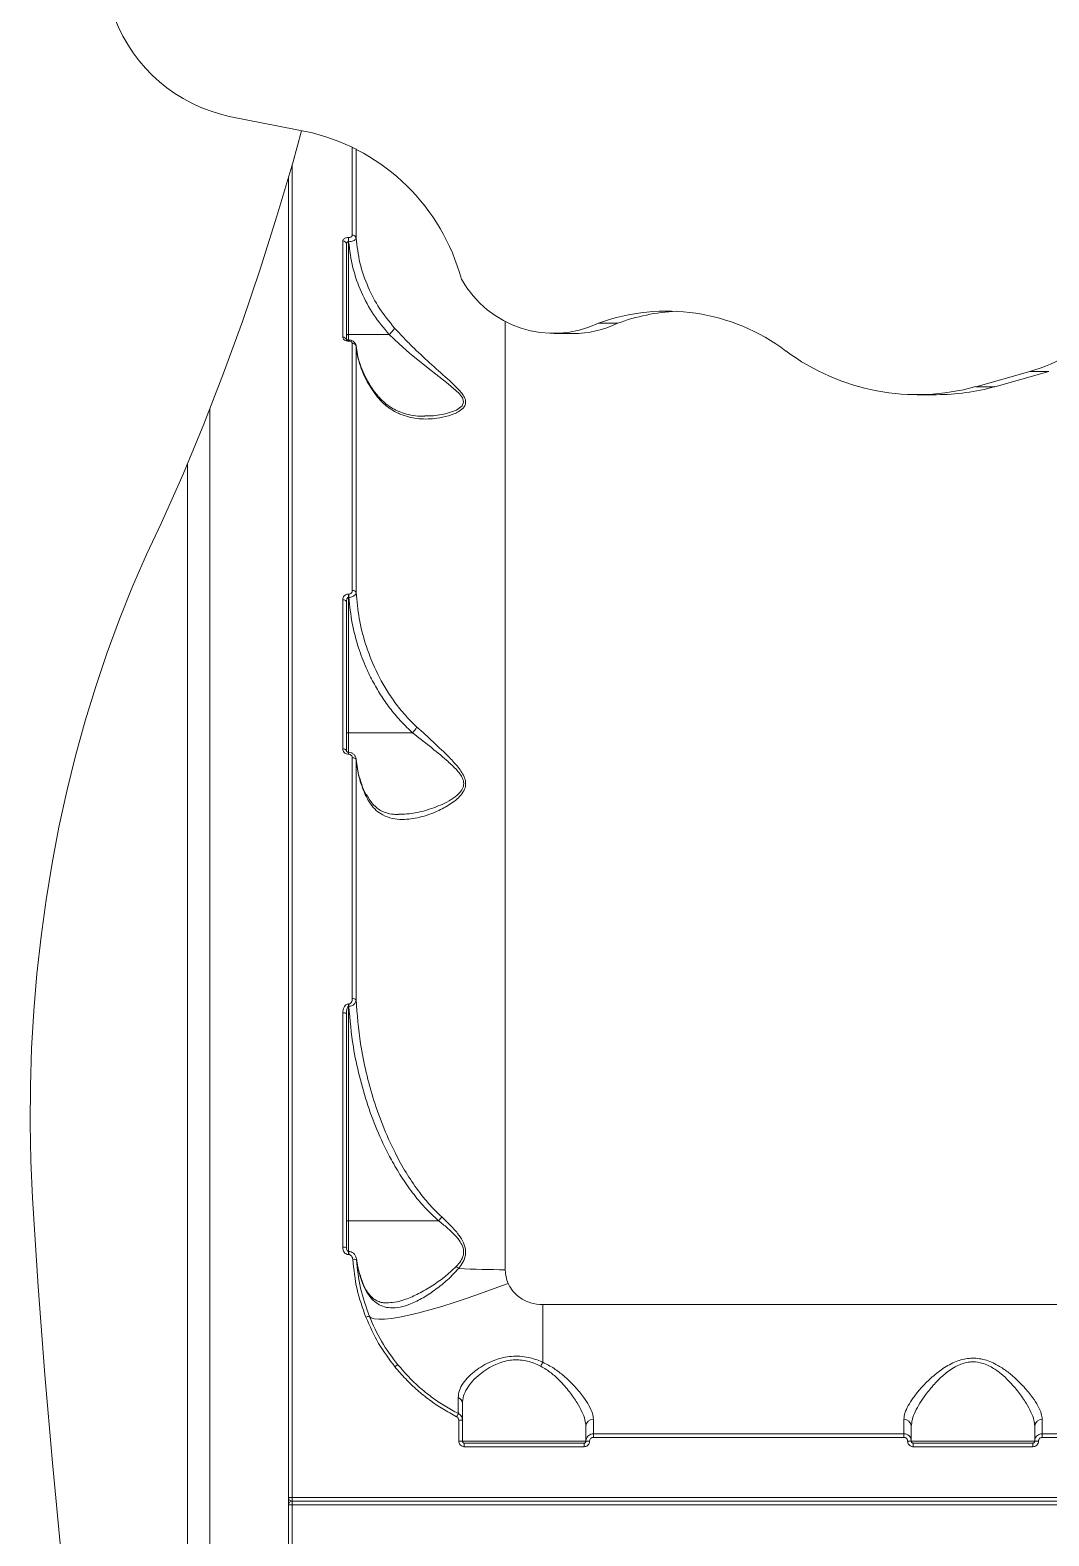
# Model space of a CAD drawing. Header units: millimetres. Extents: x -9848 to 7178, y -5300 to 6667.
# Drawn here: x -1786.2 to -1513.8, y 2068.5 to 2470.9 of the extents above; entities that cross this region are included whole.
import ezdxf

# ---------------------------------------------------------------- set-up
doc = ezdxf.new("R2010")
doc.units = ezdxf.units.MM
doc.layers.add('DIKOM_ОБЪЕКТ', color=7, linetype='Continuous')

msp = doc.modelspace()

# ---------------------------------------------------------------- linework, layer by layer
at = {"layer": 'DIKOM_ОБЪЕКТ', "color": 7, "linetype": 'Continuous', "lineweight": 15}
for p, q in [((-1710.69, 2443.43), (-1732.93, 2447.86)), ((-1700.02, 2416.1), (-1700.02, 2439.65)), ((-1699.02, 2439.16), (-1699.02, 2415.35)), ((-1716.08, 2435), (-1716.08, 2078.79)), ((-1717.08, 1764.86), (-1717.08, 2431.5)), ((-1702.58, 2388.83), (-1702.58, 2414.55)), ((-1701.08, 2415.49), (-1701, 2415.49)), ((-1701.08, 2414.36), (-1701.08, 2415.49)), ((-1701, 2414.36), (-1701, 2415.49)), ((-1701.58, 2413.75), (-1701.58, 2388.09)), ((-1701.08, 2414.36), (-1701.08, 2389.56)), ((-1701, 2414.36), (-1701.08, 2414.36)), ((-1659.13, 2393.05), (-1659.13, 2139.64)), ((-1634.21, 2392.56), (-1629.08, 2392.56)), ((-1690.19, 2389.56), (-1701.08, 2389.56)), ((-1701.08, 2389.56), (-1701.08, 2388.11)), ((-1701.02, 2388.08), (-1701.08, 2388.08)), ((-1701.08, 2388.08), (-1701.08, 2387.82)), ((-1701.02, 2387.82), (-1701.08, 2387.82)), ((-1701.02, 2388.08), (-1701.02, 2387.82)), ((-1700.02, 2321.16), (-1700.02, 2387.14)), ((-1699.02, 2386.46), (-1699.02, 2320.62)), ((-1646.19, 2389.82), (-1641.06, 2389.82)), ((-1518.93, 2379.67), (-1533.36, 2375.62)), ((-1513.8, 2379.67), (-1528.23, 2375.62)), ((-1518.93, 2379.67), (-1513.8, 2379.67)), ((-1533.36, 2375.62), (-1528.23, 2375.62)), ((-1548.99, 2373.48), (-1543.85, 2373.48)), ((-1738.08, 2369.77), (-1738.08, 1817.06)), ((-1744.08, 1844.98), (-1744.08, 2355.08)), ((-1702.58, 2278.81), (-1702.58, 2318.67)), ((-1701.58, 2318.1), (-1701.58, 2278.33)), ((-1701.08, 2320.2), (-1700.97, 2320.2)), ((-1701.08, 2319.3), (-1701.08, 2320.2)), ((-1701.08, 2319.3), (-1701.08, 2283.14)), ((-1700.97, 2319.3), (-1701.08, 2319.3)), ((-1700.97, 2319.3), (-1700.97, 2320.2)), ((-1683.92, 2283.14), (-1701.08, 2283.14)), ((-1701.08, 2283.14), (-1701.08, 2277.92)), ((-1701.04, 2277.92), (-1701.08, 2277.92)), ((-1701.08, 2277.92), (-1701.08, 2277.39)), ((-1701.04, 2277.92), (-1701.04, 2277.39)), ((-1701.04, 2277.39), (-1701.08, 2277.39)), ((-1700.02, 2212.1), (-1700.02, 2276.42)), ((-1699.02, 2275.98), (-1699.02, 2211.8)), ((-1698.95, 2275.69), (-1698.99, 2276.12)), ((-1701.08, 2210.64), (-1700.96, 2210.64)), ((-1701.08, 2209.99), (-1701.08, 2210.64)), ((-1701.08, 2209.99), (-1701.08, 2152.71)), ((-1700.96, 2209.99), (-1701.08, 2209.99)), ((-1700.96, 2209.99), (-1700.96, 2210.64)), ((-1702.58, 2145.63), (-1702.58, 2208.3)), ((-1701.58, 2207.99), (-1701.58, 2145.47)), ((-1676.96, 2152.71), (-1701.08, 2152.71)), ((-1701.08, 2152.71), (-1701.08, 2144.52)), ((-1700.98, 2144.54), (-1701.08, 2144.54)), ((-1701.08, 2144.54), (-1701.08, 2143.69)), ((-1700.98, 2143.69), (-1701.08, 2143.69)), ((-1700.98, 2144.54), (-1700.98, 2143.69)), ((-1697.18, 2135.94), (-1697.19, 2135.96)), ((-1649.08, 2130.29), (-1299.08, 2130.29)), ((-1649.08, 2114.88), (-1649.08, 2130.29)), ((-1671.58, 2093.83), (-1671.58, 2099.45)), ((-1670.58, 2099.4), (-1670.58, 2093.79)), ((-1637.58, 2093.79), (-1637.58, 2097.84)), ((-1635.58, 2099.65), (-1635.58, 2095.79)), ((-1552.58, 2095.79), (-1552.58, 2099.65)), ((-1550.58, 2097.84), (-1550.58, 2093.79)), ((-1517.58, 2093.79), (-1517.58, 2097.84)), ((-1515.58, 2099.65), (-1515.58, 2095.79)), ((-1670.58, 2093.79), (-1637.58, 2093.79)), ((-1670.08, 2093.29), (-1670.08, 2092.32)), ((-1670.08, 2093.29), (-1638.08, 2093.29)), ((-1638.08, 2093.29), (-1638.08, 2092.32)), ((-1635.58, 2095.79), (-1635.58, 2094.83)), ((-1635.58, 2095.79), (-1552.58, 2095.79)), ((-1552.58, 2094.83), (-1635.58, 2094.83)), ((-1552.58, 2095.79), (-1552.58, 2094.83)), ((-1550.58, 2093.79), (-1517.58, 2093.79)), ((-1550.08, 2093.29), (-1550.08, 2092.32)), ((-1550.08, 2093.29), (-1518.08, 2093.29)), ((-1518.08, 2093.29), (-1518.08, 2092.32)), ((-1515.58, 2095.79), (-1515.58, 2094.83)), ((-1515.58, 2095.79), (-1432.58, 2095.79)), ((-1432.58, 2094.83), (-1515.58, 2094.83)), ((-1638.08, 2092.32), (-1670.08, 2092.32)), ((-1518.08, 2092.32), (-1550.08, 2092.32)), ((-1716.08, 2078.79), (-1232.08, 2078.79)), ((-1716.08, 2077.79), (-1716.08, 2078.79)), ((-1232.08, 2077.79), (-1716.08, 2077.79)), ((-1716.08, 2076.79), (-1716.08, 2077.79)), ((-1232.08, 2076.79), (-1716.08, 2076.79)), ((-1716.08, 2076.79), (-1716.08, 1765.58))]:
    msp.add_line(p, q, dxfattribs=at)
at = {"layer": 'DIKOM_ОБЪЕКТ', "color": 7, "linetype": 'Continuous', "lineweight": 15, "flags": 128}
for points in [[(-1713.58, 2444.01), (-1715.94, 2435.48), (-1720.16, 2421.15), (-1724.65, 2406.99), (-1729.41, 2393.01), (-1734.44, 2379.22), (-1739.73, 2365.62), (-1745.28, 2352.24), (-1751.1, 2339.07)], [(-1701.58, 2389.4), (-1701.57, 2389.43), (-1701.54, 2389.46), (-1701.49, 2389.49), (-1701.43, 2389.51), (-1701.35, 2389.53), (-1701.27, 2389.55), (-1701.17, 2389.56), (-1701.08, 2389.56)], [(-1680.64, 2367.82), (-1678.34, 2367.82), (-1675.12, 2368.34), (-1672.16, 2369.38), (-1670.68, 2370.47), (-1670.26, 2371.44), (-1670.44, 2372.38), (-1670.57, 2372.63), (-1671.36, 2373.7), (-1672.41, 2374.73), (-1674.81, 2376.71), (-1679.75, 2380.55), (-1684.73, 2384.59), (-1687.52, 2387.05), (-1690.19, 2389.56), (-1690.19, 2389.56), (-1690.19, 2389.56)], [(-1785.54, 2158.71), (-1785.98, 2168.71), (-1786.16, 2178.74), (-1786.09, 2188.77), (-1785.76, 2198.78), (-1785.17, 2208.78), (-1784.33, 2218.73), (-1783.24, 2228.64), (-1781.89, 2238.49), (-1780.29, 2248.26), (-1778.44, 2257.94), (-1776.34, 2267.52), (-1774, 2276.99), (-1771.42, 2286.33), (-1768.61, 2295.53), (-1765.55, 2304.59), (-1762.27, 2313.48), (-1758.77, 2322.2), (-1755.04, 2330.73), (-1751.1, 2339.07)], [(-1701.58, 2318.1), (-1701.6, 2318.21), (-1701.65, 2318.32), (-1701.75, 2318.42), (-1701.87, 2318.51), (-1702.02, 2318.58), (-1702.19, 2318.63), (-1702.38, 2318.66), (-1702.58, 2318.67)], [(-1701.58, 2282.98), (-1701.57, 2283.01), (-1701.54, 2283.04), (-1701.49, 2283.07), (-1701.43, 2283.09), (-1701.35, 2283.11), (-1701.27, 2283.13), (-1701.17, 2283.14), (-1701.08, 2283.14)], [(-1701.58, 2278.33), (-1701.6, 2278.43), (-1701.65, 2278.52), (-1701.75, 2278.6), (-1701.87, 2278.67), (-1702.02, 2278.73), (-1702.19, 2278.77), (-1702.38, 2278.8), (-1702.58, 2278.81)], [(-1699.02, 2275.98), (-1699.05, 2276.07), (-1699.12, 2276.15), (-1699.21, 2276.23), (-1699.34, 2276.3), (-1699.48, 2276.35), (-1699.65, 2276.39), (-1699.83, 2276.41), (-1700.02, 2276.42)], [(-1701.58, 2207.99), (-1701.6, 2208.05), (-1701.65, 2208.11), (-1701.75, 2208.16), (-1701.87, 2208.21), (-1702.02, 2208.25), (-1702.19, 2208.28), (-1702.38, 2208.29), (-1702.58, 2208.3)], [(-1724.81, 1760.98), (-1726.08, 1766.04), (-1731.51, 1788.45), (-1736.71, 1810.96), (-1741.68, 1833.59), (-1746.4, 1856.31), (-1750.88, 1879.13), (-1755.12, 1902.05), (-1759.11, 1925.05), (-1762.86, 1948.13), (-1766.37, 1971.29), (-1769.63, 1994.52), (-1772.65, 2017.82), (-1775.42, 2041.18), (-1777.94, 2064.59), (-1780.21, 2088.06), (-1782.23, 2111.57), (-1784.01, 2135.12), (-1785.54, 2158.71)], [(-1701.58, 2152.54), (-1701.57, 2152.57), (-1701.54, 2152.6), (-1701.49, 2152.63), (-1701.43, 2152.66), (-1701.35, 2152.68), (-1701.27, 2152.69), (-1701.17, 2152.7), (-1701.08, 2152.71)], [(-1697.12, 2135.61), (-1697.15, 2135.86), (-1697.18, 2135.94)], [(-1695.47, 2127.17), (-1694.99, 2126.76), (-1694.15, 2126.49), (-1692.96, 2126.39), (-1691.43, 2126.43), (-1689.57, 2126.63), (-1687.4, 2126.98), (-1684.94, 2127.49), (-1682.23, 2128.13), (-1679.27, 2128.92), (-1676.11, 2129.83), (-1672.78, 2130.86), (-1669.3, 2132.01), (-1665.72, 2133.26), (-1662.06, 2134.59), (-1658.37, 2135.99)]]:
    msp.add_lwpolyline(points, dxfattribs=at)
at = {"layer": 'DIKOM_ОБЪЕКТ', "color": 7, "linetype": 'Continuous', "lineweight": 15}
for centre, radius, start, end in [((-1724.05, 2489.21), 42.29, 200.8255, 257.888), ((-1724.05, 2389.97), 55.1, 15.1137, 75.9687), ((-1702.49, 2413.64), 0.917, 6.9847, 95.5891), ((-1699.94, 2415.17), 0.937, 11.5029, 94.8494), ((-1533.81, 2430.29), 52.76, 286.3802, 337.073), ((-1646.22, 2418.11), 28.22, 209.1955, 295.1686), ((-1615.94, 2342.96), 52.86, 52.9561, 110.2254), ((-1610.8, 2343.2), 52.64, 92.8365, 110.3293), ((-1641.09, 2417.47), 27.65, 270.0617, 295.7361), ((-1702.48, 2387.89), 0.947, 20.9615, 95.9508), ((-1699.91, 2386.22), 0.925, 14.79, 96.413), ((-1549, 2432.12), 58.62, 233.2335, 285.4794), ((-1543.86, 2431.57), 58.09, 270.0048, 285.6108), ((-1699.87, 2320.24), 0.928, 24.112, 99.2947), ((-1699.82, 2210.95), 1.16, 46.8998, 99.9758), ((-1683.11, 2158.7), 8.59, 315.7338, 324.5891), ((-1702.33, 2143.97), 1.69, 63.3313, 98.3049), ((-1699.55, 2140.46), 1.96, 70.8105, 100.2578), ((-1675.87, 2135.42), 6.23, 46.8176, 54.2574), ((-1659.28, 2374.76), 235.13, 266.9948, 270.0368), ((-1695.31, 2124.8), 2.38, 93.7806, 117.0845), ((-1686.22, 2111.07), 3.56, 117.4588, 132.7742), ((-1642.72, 2110.93), 7.49, 148.1438, 157.1582), ((-1672.34, 2103.83), 1.76, 1.8215, 68.8773), ((-1663.45, 2096.21), 9.61, 148.8311, 154.5101), ((-1671.33, 2094.56), 4.9, 81.1908, 92.9127), ((-1635.67, 2097.74), 1.91, 87.2341, 176.9539), ((-1552.49, 2097.74), 1.91, 3.0496, 92.764), ((-1515.67, 2097.74), 1.91, 87.2376, 176.9504), ((-1671.33, 2087.3), 6.53, 83.4206, 92.2099), ((-1636.83, 2087.3), 6.53, 87.7893, 96.5802), ((-1551.33, 2087.3), 6.53, 83.4215, 92.2092), ((-1516.83, 2087.3), 6.53, 87.7908, 96.5785), ((-1716.37, 1991.89), 86.91, 89.8069, 90.4663), ((-1716.08, 2078.79), 1, 180, 270), ((-1716.08, 2076.79), 1, 90, 180), ((-1716.37, 2163.69), 86.91, 269.5337, 270.1931)]:
    msp.add_arc(centre, radius, start, end, dxfattribs=at)
for points, knots in [([(-1702.58, 2414.55), (-1702.57, 2414.63), (-1702.54, 2414.82), (-1702.34, 2415.09), (-1702, 2415.31), (-1701.57, 2415.46), (-1701.24, 2415.48), (-1701.08, 2415.49)], [0, 0, 0, 0, 0.174175, 0.389636, 0.595792, 0.797887, 1, 1, 1, 1]), ([(-1701, 2415.49), (-1700.89, 2415.5), (-1700.68, 2415.51), (-1700.39, 2415.61), (-1700.17, 2415.75), (-1700.04, 2415.93), (-1700.02, 2416.05), (-1700.02, 2416.1)], [0, 0, 0, 0, 0.20392, 0.407932, 0.613392, 0.826424, 1, 1, 1, 1]), ([(-1699.02, 2415.35), (-1699.04, 2415.27), (-1699.07, 2415.09), (-1699.34, 2414.82), (-1699.78, 2414.58), (-1700.36, 2414.41), (-1700.78, 2414.38), (-1701, 2414.36)], [0, 0, 0, 0, 0.170052, 0.380798, 0.586728, 0.79313, 1, 1, 1, 1]), ([(-1699.02, 2415.35), (-1698.75, 2413.13), (-1698.2, 2408.63), (-1695.97, 2402.29), (-1692.89, 2396.37), (-1690.11, 2392.99), (-1688.71, 2391.28)], [0, 0, 0, 0, 0.253609, 0.513968, 0.753966, 1, 1, 1, 1]), ([(-1701.08, 2414.36), (-1701.12, 2414.36), (-1701.18, 2414.35), (-1701.28, 2414.31), (-1701.39, 2414.24), (-1701.5, 2414.09), (-1701.57, 2413.92), (-1701.57, 2413.8), (-1701.58, 2413.75)], [0, 0, 0, 0, 0.144481, 0.175559, 0.362546, 0.571144, 0.804739, 1, 1, 1, 1]), ([(-1690.19, 2389.56), (-1691.63, 2391.29), (-1694.55, 2394.8), (-1697.75, 2400.86), (-1700.1, 2407.42), (-1700.7, 2412.03), (-1701, 2414.36)], [0, 0, 0, 0, 0.241972, 0.490137, 0.741782, 1, 1, 1, 1]), ([(-1688.71, 2391.28), (-1687.87, 2390.37), (-1686.2, 2388.55), (-1682.88, 2385.22), (-1678.75, 2381.42), (-1674.73, 2377.89), (-1672.08, 2375.41), (-1670.73, 2373.9), (-1669.91, 2372.66), (-1669.59, 2371.37), (-1670.13, 2370.04), (-1671.75, 2368.77), (-1674.3, 2367.72), (-1677.95, 2366.99), (-1682.14, 2366.87), (-1686.18, 2367.74), (-1689.4, 2369.3), (-1691.6, 2370.94), (-1692.79, 2372.3), (-1693.25, 2372.82)], [0, 0, 0, 0, 0.056788, 0.113617, 0.211833, 0.310024, 0.362024, 0.388777, 0.415388, 0.445789, 0.474153, 0.516853, 0.580998, 0.645392, 0.742195, 0.838842, 0.900141, 0.961362, 1, 1, 1, 1]), ([(-1688.71, 2391.28), (-1688.72, 2391.24), (-1688.77, 2391.13), (-1688.92, 2390.88), (-1689.22, 2390.48), (-1689.68, 2390), (-1690.02, 2389.71), (-1690.19, 2389.56)], [0, 0, 0, 0, 0.087277, 0.25358, 0.502401, 0.751181, 1, 1, 1, 1]), ([(-1701.08, 2387.82), (-1701.19, 2387.82), (-1701.47, 2387.83), (-1701.89, 2387.96), (-1702.27, 2388.19), (-1702.53, 2388.49), (-1702.56, 2388.72), (-1702.58, 2388.83)], [0, 0, 0, 0, 0.140773, 0.355266, 0.570065, 0.784974, 1, 1, 1, 1]), ([(-1701.08, 2388.08), (-1701.13, 2388.08), (-1701.26, 2388.09), (-1701.42, 2388.13), (-1701.55, 2388.18), (-1701.61, 2388.23), (-1701.61, 2388.23), (-1701.62, 2388.23)], [0, 0, 0, 0, 0.182862, 0.409062, 0.611539, 0.803341, 1, 1, 1, 1]), ([(-1699.04, 2386.54), (-1699.04, 2386.57), (-1699.02, 2386.79), (-1699.21, 2387.18), (-1699.58, 2387.62), (-1700.12, 2387.93), (-1700.64, 2388.09), (-1700.95, 2388.06), (-1701.02, 2388.06)], [0, 0, 0, 0, 0.037164, 0.245586, 0.449179, 0.671209, 0.922294, 1, 1, 1, 1]), ([(-1700.02, 2387.14), (-1700.03, 2387.21), (-1700.05, 2387.37), (-1700.22, 2387.57), (-1700.48, 2387.72), (-1700.76, 2387.81), (-1700.95, 2387.81), (-1701.02, 2387.82)], [0, 0, 0, 0, 0.214362, 0.428441, 0.642867, 0.857754, 1, 1, 1, 1]), ([(-1698.99, 2386.55), (-1699.01, 2386.67), (-1699.04, 2386.79), (-1699.04, 2386.91), (-1699.04, 2386.92)], [0, 0, 0, 0, 0.967773, 1, 1, 1, 1]), ([(-1693.25, 2372.82), (-1694.23, 2374.17), (-1696.21, 2376.89), (-1697.91, 2380.92), (-1698.74, 2384.15), (-1698.95, 2385.86), (-1699.02, 2386.46)], [0, 0, 0, 0, 0.318198, 0.643964, 0.87525, 1, 1, 1, 1]), ([(-1693.32, 2373.35), (-1693.58, 2373.65), (-1694.46, 2374.7), (-1695.68, 2376.63), (-1697, 2379.1), (-1698, 2381.66), (-1698.69, 2384.15), (-1698.89, 2385.79), (-1698.99, 2386.55)], [0, 0, 0, 0, 0.075747, 0.264266, 0.453965, 0.64443, 0.83516, 1, 1, 1, 1]), ([(-1690.19, 2389.56), (-1690.19, 2389.56), (-1690.19, 2389.56), (-1690.19, 2389.56), (-1690.19, 2389.56), (-1690.19, 2389.56)], [0, 0, 0, 0, 0.366453, 0.864678, 1, 1, 1, 1]), ([(-1693.25, 2372.82), (-1693.25, 2372.85), (-1693.25, 2372.95), (-1693.28, 2373.13), (-1693.37, 2373.23), (-1693.41, 2373.28)], [0, 0, 0, 0, 0.143871, 0.562986, 1, 1, 1, 1]), ([(-1680.66, 2367.73), (-1680.85, 2367.72), (-1681.91, 2367.68), (-1683.75, 2367.88), (-1686, 2368.37), (-1687.98, 2369.1), (-1689.71, 2370.03), (-1691.33, 2371.26), (-1692.54, 2372.39), (-1693.15, 2373.2), (-1693.31, 2373.4)], [0, 0, 0, 0, 0.040482, 0.220157, 0.391139, 0.534159, 0.67034, 0.814412, 0.953272, 1, 1, 1, 1]), ([(-1702.58, 2318.67), (-1702.58, 2318.7), (-1702.57, 2318.91), (-1702.49, 2319.26), (-1702.24, 2319.68), (-1701.9, 2319.97), (-1701.51, 2320.16), (-1701.22, 2320.18), (-1701.08, 2320.2)], [0, 0, 0, 0, 0.039285, 0.287193, 0.495096, 0.671002, 0.835291, 1, 1, 1, 1]), ([(-1701.08, 2319.3), (-1701.1, 2319.29), (-1701.15, 2319.29), (-1701.25, 2319.23), (-1701.36, 2319.1), (-1701.47, 2318.87), (-1701.55, 2318.55), (-1701.58, 2318.28), (-1701.58, 2318.12), (-1701.58, 2318.1)], [0, 0, 0, 0, 0.055326, 0.10967, 0.243661, 0.41742, 0.65164, 0.951769, 1, 1, 1, 1]), ([(-1700.97, 2320.2), (-1700.88, 2320.2), (-1700.69, 2320.22), (-1700.44, 2320.34), (-1700.23, 2320.53), (-1700.07, 2320.79), (-1700.02, 2321.01), (-1700.02, 2321.14), (-1700.02, 2321.16)], [0, 0, 0, 0, 0.167377, 0.334393, 0.509177, 0.713157, 0.957849, 1, 1, 1, 1]), ([(-1699.02, 2320.62), (-1699.02, 2320.6), (-1699.03, 2320.42), (-1699.15, 2320.12), (-1699.48, 2319.77), (-1699.91, 2319.52), (-1700.41, 2319.34), (-1700.79, 2319.31), (-1700.97, 2319.3)], [0, 0, 0, 0, 0.039192, 0.268288, 0.466417, 0.643629, 0.819926, 1, 1, 1, 1]), ([(-1683.91, 2283.14), (-1684.92, 2284.09), (-1686.98, 2286.03), (-1689.72, 2289.28), (-1692.23, 2292.79), (-1694.44, 2296.53), (-1696.56, 2300.85), (-1698.55, 2306.13), (-1700.23, 2312.43), (-1700.72, 2317), (-1700.97, 2319.3)], [0, 0, 0, 0, 0.099968, 0.203609, 0.307262, 0.413843, 0.520429, 0.660177, 0.828978, 1, 1, 1, 1]), ([(-1699.02, 2320.62), (-1698.8, 2318.31), (-1698.35, 2313.65), (-1696.72, 2307.3), (-1694.31, 2300.76), (-1691.52, 2295.39), (-1688.34, 2290.76), (-1685.69, 2287.51), (-1683.7, 2285.58), (-1682.73, 2284.64)], [0, 0, 0, 0, 0.173876, 0.350138, 0.488065, 0.692273, 0.79712, 0.90194, 1, 1, 1, 1]), ([(-1682.73, 2284.64), (-1681.3, 2283.33), (-1678.39, 2280.67), (-1674.61, 2277.12), (-1672.06, 2274.38), (-1670.7, 2272.53), (-1669.93, 2271.04), (-1669.62, 2269.48), (-1669.96, 2267.87), (-1670.95, 2266.4), (-1672.35, 2265.09), (-1674.45, 2263.59), (-1677.69, 2261.88), (-1681.25, 2260.66), (-1684.37, 2260.06), (-1686.85, 2259.9), (-1689.39, 2260.16), (-1691.72, 2260.98), (-1693.67, 2262.32), (-1695.15, 2263.94), (-1695.92, 2265.35), (-1696.26, 2265.99)], [0, 0, 0, 0, 0.091326, 0.184874, 0.239017, 0.26644, 0.294651, 0.321056, 0.347514, 0.383032, 0.418289, 0.453628, 0.526834, 0.625929, 0.677093, 0.728238, 0.790387, 0.85406, 0.904638, 0.956678, 1, 1, 1, 1]), ([(-1687.57, 2261.34), (-1686.13, 2261.4), (-1683.08, 2261.53), (-1679.1, 2262.73), (-1675.85, 2264.02), (-1673.57, 2265.2), (-1671.72, 2266.6), (-1670.51, 2268.07), (-1670.14, 2269.52), (-1670.47, 2270.89), (-1671.22, 2272.15), (-1671.92, 2272.98), (-1673.07, 2274.22), (-1675.41, 2276.35), (-1679.34, 2279.55), (-1682.39, 2281.94), (-1683.92, 2283.14)], [0, 0, 0, 0, 0.128955, 0.272153, 0.33927, 0.406423, 0.473, 0.520165, 0.554163, 0.588084, 0.622447, 0.657031, 0.662692, 0.737902, 0.868924, 1, 1, 1, 1]), ([(-1683.92, 2283.14), (-1683.92, 2283.14), (-1683.92, 2283.14), (-1683.91, 2283.14), (-1683.91, 2283.14), (-1683.91, 2283.14)], [0, 0, 0, 0, 0.43898, 0.75848, 1, 1, 1, 1]), ([(-1682.73, 2284.64), (-1682.76, 2284.6), (-1682.85, 2284.44), (-1683.08, 2284.11), (-1683.45, 2283.63), (-1683.76, 2283.3), (-1683.91, 2283.14)], [0, 0, 0, 0, 0.107446, 0.34951, 0.674723, 1, 1, 1, 1]), ([(-1701.08, 2277.39), (-1701.15, 2277.4), (-1701.4, 2277.41), (-1701.81, 2277.54), (-1702.23, 2277.86), (-1702.52, 2278.31), (-1702.56, 2278.64), (-1702.58, 2278.81)], [0, 0, 0, 0, 0.093176, 0.303942, 0.530267, 0.765278, 1, 1, 1, 1]), ([(-1701.08, 2277.92), (-1701.1, 2277.92), (-1701.17, 2277.92), (-1701.28, 2277.95), (-1701.4, 2278.01), (-1701.5, 2278.11), (-1701.57, 2278.22), (-1701.57, 2278.29), (-1701.57, 2278.33)], [0, 0, 0, 0, 0.067648, 0.1856, 0.324251, 0.501604, 0.745885, 1, 1, 1, 1]), ([(-1699.03, 2276.1), (-1699.03, 2276.11), (-1699.01, 2276.37), (-1699.21, 2276.86), (-1699.66, 2277.45), (-1700.32, 2277.85), (-1700.81, 2277.89), (-1701.04, 2277.9)], [0, 0, 0, 0, 0.015512, 0.261294, 0.513865, 0.770948, 1, 1, 1, 1]), ([(-1700.02, 2276.42), (-1700.03, 2276.54), (-1700.06, 2276.77), (-1700.25, 2277.07), (-1700.54, 2277.29), (-1700.82, 2277.38), (-1700.99, 2277.39), (-1701.04, 2277.39)], [0, 0, 0, 0, 0.233552, 0.467269, 0.695578, 0.90874, 1, 1, 1, 1]), ([(-1696.26, 2265.99), (-1696.39, 2266.26), (-1697.19, 2267.98), (-1698.37, 2271.29), (-1698.8, 2274.4), (-1699.02, 2275.98)], [0, 0, 0, 0, 0.084979, 0.533484, 1, 1, 1, 1]), ([(-1696.32, 2266.52), (-1696.34, 2266.56), (-1696.83, 2267.46), (-1697.54, 2269.31), (-1698.39, 2272.08), (-1698.85, 2274.22), (-1698.94, 2275.43), (-1698.95, 2275.69)], [0, 0, 0, 0, 0.011446, 0.310384, 0.611985, 0.915836, 1, 1, 1, 1]), ([(-1696.26, 2265.99), (-1696.26, 2266.01), (-1696.23, 2266.17), (-1696.22, 2266.36), (-1696.32, 2266.49), (-1696.34, 2266.51)], [0, 0, 0, 0, 0.103369, 0.836573, 1, 1, 1, 1]), ([(-1687.54, 2261.27), (-1688.05, 2261.28), (-1689.21, 2261.31), (-1690.76, 2261.65), (-1692.2, 2262.18), (-1693.39, 2262.93), (-1694.5, 2264), (-1695.45, 2265.24), (-1695.97, 2266.23), (-1696.2, 2266.66)], [0, 0, 0, 0, 0.133245, 0.305596, 0.447638, 0.5938, 0.743238, 0.887251, 1, 1, 1, 1]), ([(-1702.58, 2208.3), (-1702.56, 2208.6), (-1702.51, 2209.19), (-1702.21, 2209.92), (-1701.82, 2210.37), (-1701.45, 2210.6), (-1701.2, 2210.63), (-1701.08, 2210.64)], [0, 0, 0, 0, 0.304716, 0.58762, 0.766442, 0.882871, 1, 1, 1, 1]), ([(-1701.08, 2209.99), (-1701.09, 2209.99), (-1701.13, 2209.99), (-1701.2, 2209.94), (-1701.31, 2209.8), (-1701.54, 2209.15), (-1701.56, 2208.51), (-1701.58, 2207.99)], [0, 0, 0, 0, 0.023965, 0.053435, 0.107063, 0.279402, 1, 1, 1, 1]), ([(-1700.96, 2210.64), (-1700.88, 2210.65), (-1700.72, 2210.67), (-1700.48, 2210.81), (-1700.24, 2211.1), (-1700.05, 2211.55), (-1700.03, 2211.91), (-1700.02, 2212.1)], [0, 0, 0, 0, 0.120594, 0.240676, 0.416907, 0.694852, 1, 1, 1, 1]), ([(-1699.02, 2211.8), (-1699.05, 2211.57), (-1699.12, 2211.11), (-1699.53, 2210.56), (-1700.02, 2210.22), (-1700.49, 2210.04), (-1700.8, 2210.01), (-1700.96, 2209.99)], [0, 0, 0, 0, 0.270428, 0.533564, 0.718163, 0.855284, 1, 1, 1, 1]), ([(-1676.96, 2152.71), (-1678.22, 2153.88), (-1680.73, 2156.22), (-1684, 2160.22), (-1686.98, 2164.49), (-1690.1, 2169.79), (-1693.15, 2176.12), (-1695.98, 2183.58), (-1698.21, 2191.29), (-1700.07, 2200.11), (-1700.63, 2206.39), (-1700.96, 2209.99)], [0, 0, 0, 0, 0.079269, 0.158597, 0.240589, 0.32261, 0.447235, 0.571894, 0.699859, 0.827839, 1, 1, 1, 1]), ([(-1699.02, 2211.8), (-1698.71, 2207.87), (-1698.2, 2201.34), (-1696.39, 2192.36), (-1694.31, 2184.76), (-1691.62, 2177.27), (-1688.58, 2170.66), (-1685.35, 2164.97), (-1682.35, 2160.58), (-1679.28, 2156.8), (-1677.17, 2154.75), (-1676.11, 2153.72)], [0, 0, 0, 0, 0.18675, 0.30973, 0.432704, 0.55851, 0.684285, 0.774009, 0.864308, 0.931894, 1, 1, 1, 1]), ([(-1676.11, 2153.72), (-1675.37, 2153.04), (-1673.89, 2151.66), (-1671.99, 2149.55), (-1670.49, 2147.42), (-1669.69, 2145.39), (-1669.72, 2143.36), (-1670.39, 2141.57), (-1671.19, 2140.51), (-1671.6, 2139.96)], [0, 0, 0, 0, 0.184791, 0.36925, 0.509081, 0.652225, 0.75086, 0.870211, 1, 1, 1, 1]), ([(-1672.23, 2140.47), (-1671.8, 2140.96), (-1670.98, 2141.87), (-1670.25, 2143.47), (-1670.22, 2145.19), (-1670.71, 2146.34), (-1671.47, 2147.59), (-1672.66, 2149.02), (-1674.65, 2150.88), (-1676.19, 2152.1), (-1676.96, 2152.71)], [0, 0, 0, 0, 0.129788, 0.245131, 0.338455, 0.455793, 0.477235, 0.617719, 0.808691, 1, 1, 1, 1]), ([(-1701.08, 2143.69), (-1701.19, 2143.7), (-1701.44, 2143.72), (-1701.83, 2143.92), (-1702.21, 2144.31), (-1702.52, 2144.91), (-1702.56, 2145.38), (-1702.58, 2145.63)], [0, 0, 0, 0, 0.120582, 0.278379, 0.470622, 0.720848, 1, 1, 1, 1]), ([(-1701.02, 2144.55), (-1701.03, 2144.54), (-1701.06, 2144.53), (-1701.11, 2144.54), (-1701.18, 2144.56), (-1701.3, 2144.64), (-1701.44, 2144.84), (-1701.56, 2145.13), (-1701.56, 2145.37), (-1701.56, 2145.47)], [0, 0, 0, 0, 0.041349, 0.075989, 0.121169, 0.224885, 0.421613, 0.731804, 1, 1, 1, 1]), ([(-1698.93, 2142.47), (-1698.93, 2142.51), (-1698.95, 2142.86), (-1699.19, 2143.44), (-1699.69, 2144.08), (-1700.31, 2144.43), (-1700.76, 2144.57), (-1700.98, 2144.53), (-1700.98, 2144.53)], [0, 0, 0, 0, 0.037436, 0.332082, 0.575118, 0.792386, 0.996425, 1, 1, 1, 1]), ([(-1699.9, 2142.4), (-1699.93, 2142.56), (-1699.98, 2142.89), (-1700.21, 2143.29), (-1700.49, 2143.55), (-1700.76, 2143.68), (-1700.92, 2143.69), (-1700.98, 2143.69)], [0, 0, 0, 0, 0.273617, 0.539261, 0.738632, 0.89893, 1, 1, 1, 1]), ([(-1696.4, 2126.92), (-1697.28, 2129.4), (-1699.06, 2134.44), (-1699.62, 2139.72), (-1699.9, 2142.4)], [0, 0, 0, 0, 0.493844, 1, 1, 1, 1]), ([(-1698.91, 2142.32), (-1698.64, 2139.76), (-1698.09, 2134.59), (-1696.35, 2129.67), (-1695.47, 2127.17)], [0, 0, 0, 0, 0.493849, 1, 1, 1, 1]), ([(-1697.12, 2135.61), (-1697.49, 2136.59), (-1698.32, 2138.79), (-1698.7, 2141.06), (-1698.91, 2142.32)], [0, 0, 0, 0, 0.445108, 1, 1, 1, 1]), ([(-1697.13, 2135.96), (-1697.22, 2136.17), (-1697.68, 2137.28), (-1698.29, 2139.33), (-1698.74, 2141.3), (-1698.85, 2142.35), (-1698.86, 2142.48)], [0, 0, 0, 0, 0.101132, 0.522018, 0.944148, 1, 1, 1, 1]), ([(-1671.6, 2139.96), (-1672.57, 2138.93), (-1674.53, 2136.84), (-1677.79, 2134.27), (-1681.12, 2132.04), (-1684.3, 2130.44), (-1687.24, 2129.52), (-1689.73, 2129.32), (-1691.92, 2129.76), (-1693.78, 2130.76), (-1695.42, 2132.4), (-1696.49, 2134.14), (-1697, 2135.33), (-1697.12, 2135.61)], [0, 0, 0, 0, 0.102486, 0.207518, 0.319137, 0.433517, 0.532419, 0.633982, 0.717307, 0.802902, 0.886321, 0.972933, 1, 1, 1, 1]), ([(-1690.82, 2130.81), (-1690.14, 2130.82), (-1688.53, 2130.85), (-1685.67, 2131.68), (-1682.29, 2133.16), (-1678.81, 2135.21), (-1675.36, 2137.58), (-1673.28, 2139.5), (-1672.23, 2140.47)], [0, 0, 0, 0, 0.122535, 0.288593, 0.472828, 0.661335, 0.829094, 1, 1, 1, 1]), ([(-1659.13, 2139.64), (-1659.13, 2139.58), (-1659.12, 2138.94), (-1658.99, 2137.68), (-1658.58, 2136.56), (-1658.37, 2135.99)], [0, 0, 0, 0, 0.046838, 0.514289, 1, 1, 1, 1]), ([(-1690.82, 2130.78), (-1690.99, 2130.77), (-1691.63, 2130.74), (-1692.6, 2130.96), (-1693.71, 2131.42), (-1694.67, 2132.11), (-1695.56, 2133.03), (-1696.34, 2134.19), (-1696.89, 2135.19), (-1697.12, 2135.83), (-1697.17, 2135.97)], [0, 0, 0, 0, 0.062286, 0.230812, 0.406265, 0.55341, 0.692264, 0.839975, 0.966876, 1, 1, 1, 1]), ([(-1658.37, 2135.99), (-1658.1, 2135.48), (-1657.35, 2134.02), (-1655.35, 2132.1), (-1652.4, 2130.58), (-1650.19, 2130.39), (-1649.08, 2130.29)], [0, 0, 0, 0, 0.15295, 0.42836, 0.711424, 1, 1, 1, 1]), ([(-1688.64, 2113.69), (-1690.17, 2115.72), (-1693.26, 2119.84), (-1695.34, 2124.54), (-1696.4, 2126.92)], [0, 0, 0, 0, 0.494189, 1, 1, 1, 1]), ([(-1695.47, 2127.17), (-1694.46, 2124.9), (-1692.42, 2120.3), (-1689.39, 2116.27), (-1687.86, 2114.23)], [0, 0, 0, 0, 0.494161, 1, 1, 1, 1]), ([(-1672.13, 2100.35), (-1673.37, 2101.02), (-1675.85, 2102.35), (-1679.35, 2104.74), (-1682.68, 2107.42), (-1685.81, 2110.38), (-1687.7, 2112.58), (-1688.64, 2113.69)], [0, 0, 0, 0, 0.197685, 0.395384, 0.593092, 0.796541, 1, 1, 1, 1]), ([(-1687.86, 2114.23), (-1686.02, 2112.17), (-1683.24, 2109.05), (-1678.85, 2105.56), (-1675.36, 2103.17), (-1672.89, 2101.84), (-1671.67, 2101.19)], [0, 0, 0, 0, 0.395165, 0.59867, 0.802171, 1, 1, 1, 1]), ([(-1671.7, 2105.48), (-1671.64, 2106.09), (-1671.52, 2107.34), (-1670.52, 2109.25), (-1668.94, 2111.16), (-1666.94, 2112.85), (-1664.65, 2114.3), (-1662.43, 2115.34), (-1660.19, 2116.06), (-1658.05, 2116.47), (-1655.77, 2116.57), (-1652.92, 2116.28), (-1650.67, 2115.58), (-1649.29, 2114.98), (-1649.08, 2114.88)], [0, 0, 0, 0, 0.108483, 0.220222, 0.327648, 0.438308, 0.523804, 0.611509, 0.674514, 0.739088, 0.802773, 0.868896, 0.97973, 1, 1, 1, 1]), ([(-1649.62, 2113.84), (-1649.81, 2113.94), (-1651.07, 2114.56), (-1653.05, 2115.26), (-1655.56, 2115.58), (-1656.96, 2115.53), (-1658.39, 2115.35), (-1659.84, 2115.03), (-1661.9, 2114.27), (-1663.97, 2113.16), (-1666.08, 2111.65), (-1667.96, 2109.87), (-1669.43, 2107.88), (-1670.39, 2105.86), (-1670.51, 2104.55), (-1670.58, 2103.89)], [0, 0, 0, 0, 0.020097, 0.128725, 0.185269, 0.244004, 0.254864, 0.316794, 0.38059, 0.46642, 0.554627, 0.663819, 0.776164, 0.886555, 1, 1, 1, 1]), ([(-1637.58, 2097.84), (-1637.63, 2098.38), (-1637.73, 2099.54), (-1638.56, 2101.65), (-1639.93, 2104.17), (-1641.91, 2107.02), (-1644.29, 2109.75), (-1646.83, 2112.15), (-1648.68, 2113.27), (-1649.62, 2113.84)], [0, 0, 0, 0, 0.122711, 0.262457, 0.406019, 0.574923, 0.748258, 0.87237, 1, 1, 1, 1]), ([(-1649.08, 2114.88), (-1648.05, 2114.36), (-1646.01, 2113.31), (-1643.16, 2111.04), (-1640.46, 2108.42), (-1638.23, 2105.7), (-1636.68, 2103.28), (-1635.75, 2101.26), (-1635.63, 2100.16), (-1635.58, 2099.65)], [0, 0, 0, 0, 0.128154, 0.256735, 0.426817, 0.59687, 0.737304, 0.877568, 1, 1, 1, 1]), ([(-1552.58, 2099.65), (-1552.52, 2100.19), (-1552.39, 2101.3), (-1551.47, 2103.27), (-1550.11, 2105.4), (-1548.24, 2107.77), (-1545.78, 2110.35), (-1542.7, 2112.92), (-1539.29, 2114.96), (-1536.18, 2115.91), (-1533.73, 2116.04), (-1531.86, 2115.82), (-1530.02, 2115.3), (-1527.91, 2114.38), (-1525.65, 2113), (-1523.01, 2110.92), (-1520.41, 2108.35), (-1518.2, 2105.65), (-1516.65, 2103.23), (-1515.74, 2101.24), (-1515.63, 2100.14), (-1515.58, 2099.65)], [0, 0, 0, 0, 0.054583, 0.111033, 0.165949, 0.222014, 0.289073, 0.35796, 0.422674, 0.477404, 0.50475, 0.533099, 0.562353, 0.592382, 0.639888, 0.688582, 0.759285, 0.832057, 0.890158, 0.949867, 1, 1, 1, 1]), ([(-1517.58, 2097.84), (-1517.62, 2098.36), (-1517.73, 2099.5), (-1518.53, 2101.58), (-1519.88, 2104.09), (-1521.85, 2106.94), (-1524.15, 2109.61), (-1526.52, 2111.83), (-1528.52, 2113.28), (-1530.42, 2114.26), (-1532.36, 2114.92), (-1534.09, 2115.06), (-1535.71, 2114.87), (-1536.99, 2114.54), (-1539.18, 2113.6), (-1541.78, 2111.76), (-1544.51, 2109.08), (-1546.69, 2106.4), (-1548.37, 2103.9), (-1549.57, 2101.69), (-1550.4, 2099.6), (-1550.52, 2098.43), (-1550.58, 2097.84)], [0, 0, 0, 0, 0.050714, 0.109912, 0.170725, 0.24265, 0.316474, 0.363748, 0.411989, 0.440047, 0.468859, 0.510101, 0.521086, 0.546819, 0.573409, 0.636936, 0.704614, 0.77415, 0.830254, 0.88733, 0.94288, 1, 1, 1, 1]), ([(-1671.67, 2101.19), (-1671.67, 2101.28), (-1671.68, 2101.48), (-1671.69, 2102.88), (-1671.7, 2104.37), (-1671.7, 2105.23), (-1671.7, 2105.48)], [0, 0, 0, 0, 0.336239, 0.682236, 0.908799, 1, 1, 1, 1]), ([(-1671.67, 2101.19), (-1671.62, 2101.16), (-1671.37, 2101.02), (-1670.99, 2100.68), (-1670.64, 2100.08), (-1670.6, 2099.63), (-1670.58, 2099.4)], [0, 0, 0, 0, 0.08066, 0.387002, 0.693517, 1, 1, 1, 1]), ([(-1670.58, 2103.89), (-1670.58, 2103.04), (-1670.58, 2101.3), (-1670.58, 2099.73), (-1670.58, 2099.51), (-1670.58, 2099.4)], [0, 0, 0, 0, 0.317521, 0.653919, 1, 1, 1, 1]), ([(-1671.58, 2099.45), (-1671.59, 2099.57), (-1671.61, 2099.79), (-1671.78, 2100.09), (-1671.97, 2100.27), (-1672.1, 2100.33), (-1672.13, 2100.35)], [0, 0, 0, 0, 0.306901, 0.613486, 0.919513, 1, 1, 1, 1]), ([(-1670.08, 2092.32), (-1670.19, 2092.33), (-1670.47, 2092.35), (-1670.89, 2092.53), (-1671.27, 2092.87), (-1671.53, 2093.32), (-1671.56, 2093.66), (-1671.58, 2093.83)], [0, 0, 0, 0, 0.14067, 0.355173, 0.569975, 0.784906, 1, 1, 1, 1]), ([(-1670.58, 2093.79), (-1670.57, 2093.73), (-1670.56, 2093.62), (-1670.47, 2093.47), (-1670.35, 2093.36), (-1670.21, 2093.3), (-1670.11, 2093.29), (-1670.08, 2093.29)], [0, 0, 0, 0, 0.215378, 0.430556, 0.645264, 0.859614, 1, 1, 1, 1]), ([(-1636.58, 2093.83), (-1636.58, 2093.72), (-1636.6, 2093.44), (-1636.78, 2093.01), (-1637.12, 2092.63), (-1637.57, 2092.37), (-1637.91, 2092.34), (-1638.08, 2092.32)], [0, 0, 0, 0, 0.14183, 0.356573, 0.571339, 0.78569, 1, 1, 1, 1]), ([(-1638.08, 2093.29), (-1638.02, 2093.29), (-1637.91, 2093.31), (-1637.76, 2093.39), (-1637.65, 2093.52), (-1637.59, 2093.66), (-1637.58, 2093.75), (-1637.58, 2093.79)], [0, 0, 0, 0, 0.214054, 0.428104, 0.642943, 0.858373, 1, 1, 1, 1]), ([(-1637.58, 2093.79), (-1637.57, 2093.94), (-1637.54, 2094.31), (-1637.3, 2094.87), (-1636.85, 2095.38), (-1636.25, 2095.72), (-1635.8, 2095.77), (-1635.58, 2095.79)], [0, 0, 0, 0, 0.141733, 0.356389, 0.570973, 0.785481, 1, 1, 1, 1]), ([(-1635.58, 2094.83), (-1635.69, 2094.82), (-1635.91, 2094.8), (-1636.21, 2094.62), (-1636.44, 2094.37), (-1636.56, 2094.09), (-1636.57, 2093.9), (-1636.58, 2093.83)], [0, 0, 0, 0, 0.214239, 0.428443, 0.643105, 0.858109, 1, 1, 1, 1]), ([(-1552.58, 2095.79), (-1552.43, 2095.78), (-1552.06, 2095.75), (-1551.5, 2095.52), (-1550.99, 2095.06), (-1550.64, 2094.46), (-1550.6, 2094.01), (-1550.58, 2093.79)], [0, 0, 0, 0, 0.14073, 0.35547, 0.570248, 0.78504, 1, 1, 1, 1]), ([(-1551.58, 2093.83), (-1551.59, 2093.94), (-1551.61, 2094.17), (-1551.78, 2094.47), (-1552.04, 2094.69), (-1552.32, 2094.81), (-1552.5, 2094.82), (-1552.58, 2094.83)], [0, 0, 0, 0, 0.215324, 0.430138, 0.645014, 0.85948, 1, 1, 1, 1]), ([(-1550.08, 2092.32), (-1550.19, 2092.33), (-1550.47, 2092.35), (-1550.89, 2092.53), (-1551.27, 2092.87), (-1551.53, 2093.32), (-1551.56, 2093.66), (-1551.58, 2093.83)], [0, 0, 0, 0, 0.140649, 0.355157, 0.569964, 0.784901, 1, 1, 1, 1]), ([(-1550.58, 2093.79), (-1550.57, 2093.73), (-1550.56, 2093.62), (-1550.47, 2093.47), (-1550.35, 2093.36), (-1550.21, 2093.3), (-1550.11, 2093.29), (-1550.08, 2093.29)], [0, 0, 0, 0, 0.215376, 0.430528, 0.645247, 0.859607, 1, 1, 1, 1]), ([(-1516.58, 2093.83), (-1516.58, 2093.72), (-1516.6, 2093.44), (-1516.78, 2093.01), (-1517.12, 2092.63), (-1517.57, 2092.37), (-1517.91, 2092.34), (-1518.08, 2092.32)], [0, 0, 0, 0, 0.141826, 0.356577, 0.571342, 0.785692, 1, 1, 1, 1]), ([(-1518.08, 2093.29), (-1518.02, 2093.29), (-1517.91, 2093.31), (-1517.76, 2093.39), (-1517.65, 2093.52), (-1517.59, 2093.66), (-1517.58, 2093.75), (-1517.58, 2093.79)], [0, 0, 0, 0, 0.214065, 0.428126, 0.642925, 0.858366, 1, 1, 1, 1]), ([(-1517.58, 2093.79), (-1517.57, 2093.94), (-1517.54, 2094.31), (-1517.3, 2094.87), (-1516.85, 2095.38), (-1516.25, 2095.72), (-1515.8, 2095.77), (-1515.58, 2095.79)], [0, 0, 0, 0, 0.141733, 0.356398, 0.570971, 0.78548, 1, 1, 1, 1]), ([(-1515.58, 2094.83), (-1515.69, 2094.82), (-1515.91, 2094.8), (-1516.21, 2094.62), (-1516.44, 2094.37), (-1516.56, 2094.09), (-1516.57, 2093.9), (-1516.58, 2093.83)], [0, 0, 0, 0, 0.214242, 0.428449, 0.643114, 0.858107, 1, 1, 1, 1])]:
    msp.add_open_spline(points, degree=3, knots=knots, dxfattribs=at)

doc.saveas('drawing.dxf')
